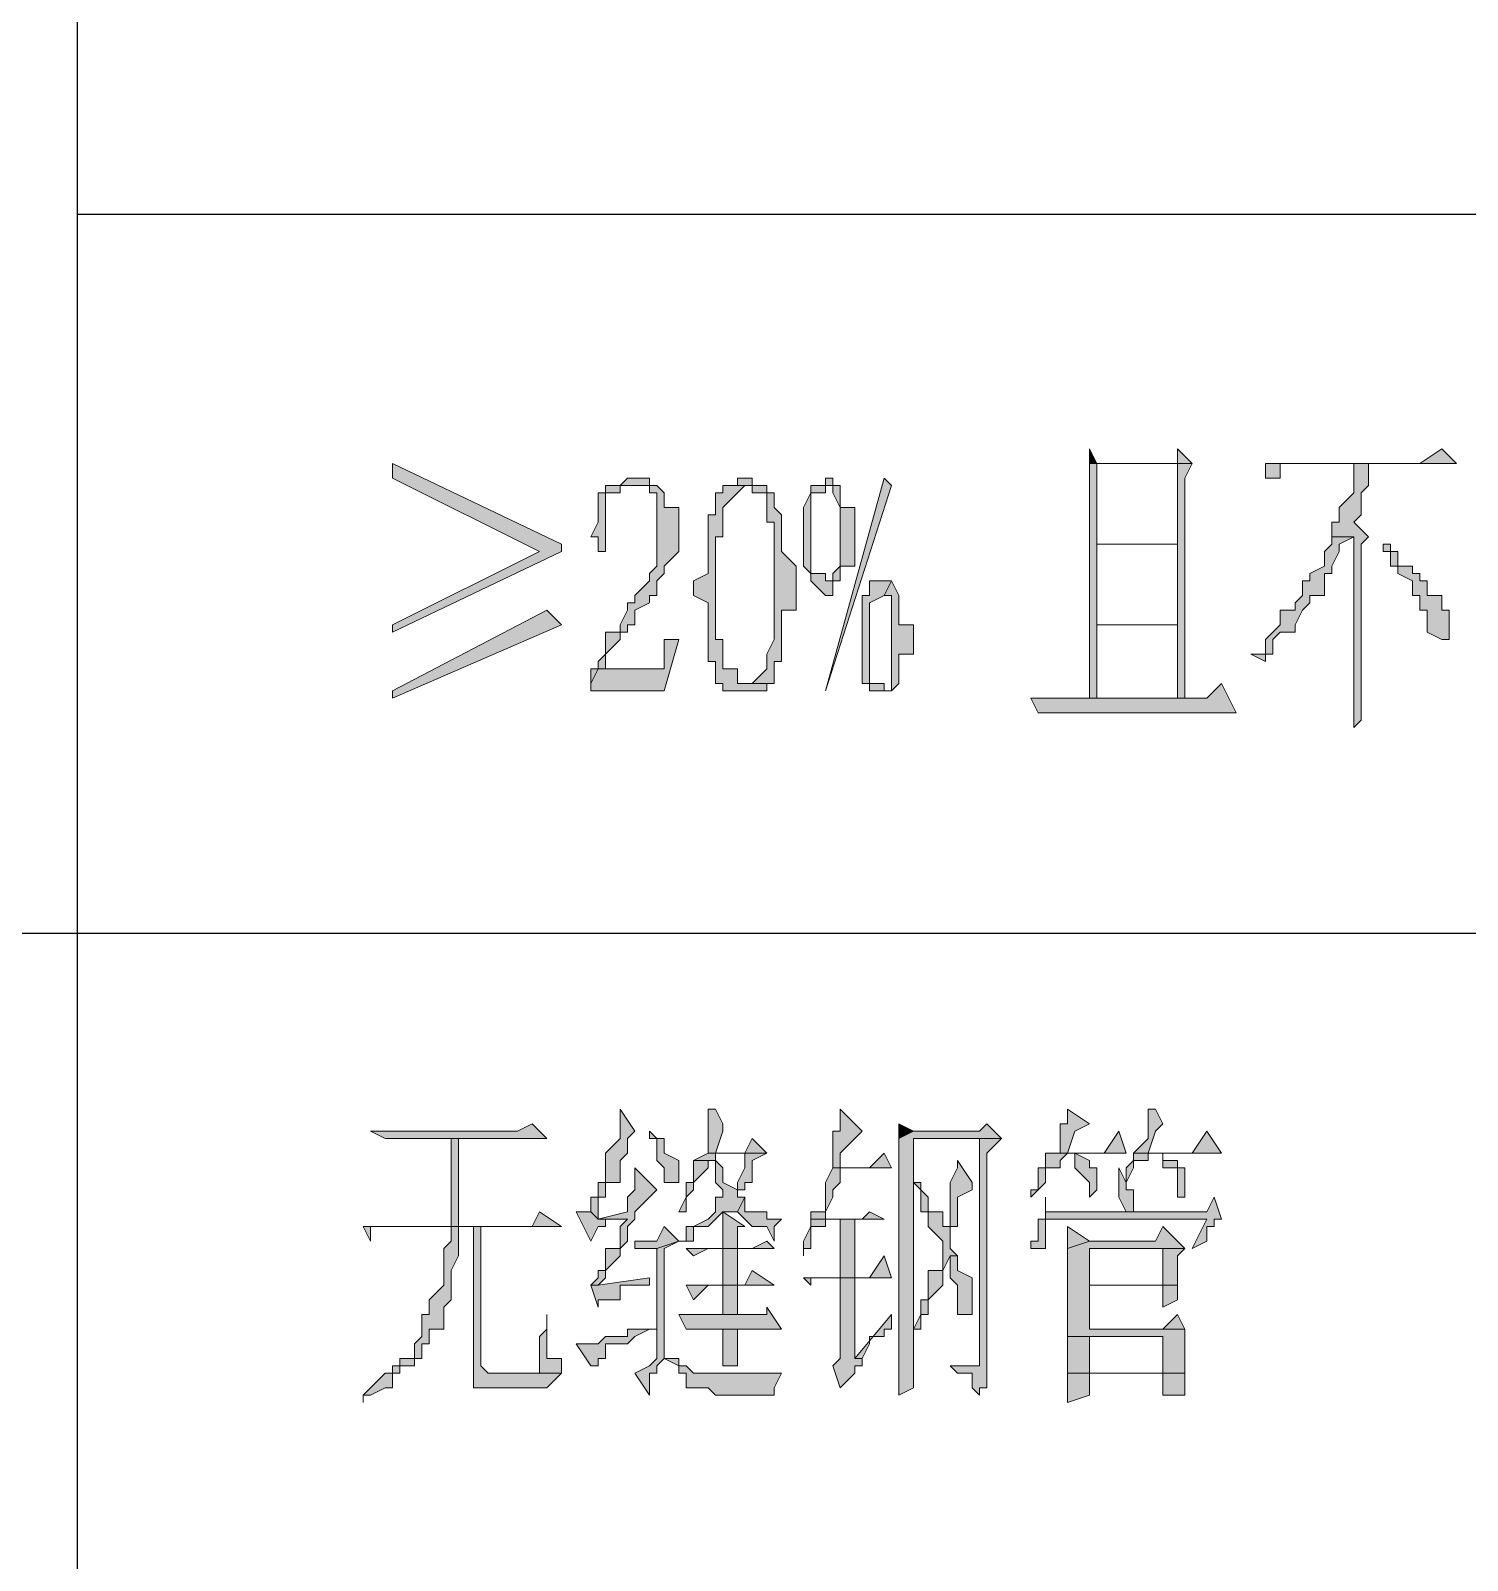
# Model space of a CAD drawing. Header units: millimetres. Extents: x 20 to 821, y 1 to 1134.
# Drawn here: x 606.18 to 641.43, y 867.65 to 905.18 of the extents above; entities that cross this region are included whole.
import ezdxf

# ---------------------------------------------------------------- set-up
doc = ezdxf.new("R2010")
doc.units = ezdxf.units.MM
doc.layers.add('1', color=7, linetype='Continuous')

msp = doc.modelspace()

# ---------------------------------------------------------------- hatches: boundary and pattern name
h = msp.add_hatch(color=0)
h.dxf.hatch_style = 2
h.paths.add_polyline_path([(632.16, 894.921732), (632.16, 894.561732), (632.34, 894.561732)])
h = msp.add_hatch(color=0)
h.dxf.hatch_style = 2
h.paths.add_polyline_path([(634.32, 894.921732), (634.32, 894.561732), (632.34, 894.561732), (632.16, 894.561732), (632.16, 894.201732), (632.16, 888.801732), (632.34, 888.801732), (632.34, 890.601732), (634.32, 890.601732), (632.34, 890.601732), (632.34, 892.581732), (634.32, 892.581732), (632.34, 892.581732), (632.34, 894.561732), (634.32, 894.561732), (634.68, 894.561732)])
h = msp.add_hatch(color=0)
h.dxf.hatch_style = 2
h.paths.add_polyline_path([(640.8, 894.921732), (640.26, 894.561732), (636.48, 894.561732), (636.48, 894.201732), (636.84, 894.201732), (636.84, 894.561732), (641.16, 894.561732)])
h = msp.add_hatch(color=0)
h.dxf.hatch_style = 2
h.paths.add_polyline_path([(615.06, 894.561732), (615.06, 894.201732), (618.66, 892.401732), (615.06, 890.601732), (615.06, 890.421732), (619.2, 892.401732), (619.2, 892.581732)])
h = msp.add_hatch(color=0)
h.dxf.hatch_style = 2
h.paths.add_polyline_path([(634.68, 894.561732), (634.32, 894.561732), (634.32, 892.581732), (632.34, 892.581732), (634.32, 892.581732), (634.32, 890.601732), (632.34, 890.601732), (634.32, 890.601732), (634.32, 888.801732), (634.5, 888.801732), (634.5, 894.201732)])
h = msp.add_hatch(color=0)
h.dxf.hatch_style = 2
h.paths.add_polyline_path([(639, 894.561732), (638.64, 894.561732), (638.64, 894.201732), (638.64, 893.841732), (638.28, 893.481732), (638.28, 893.121732), (638.1, 893.121732), (638.1, 892.761732), (638.64, 892.761732), (638.64, 888.081732), (638.82, 888.261732), (638.82, 892.581732), (639, 892.761732), (638.64, 893.121732), (638.82, 893.301732), (638.82, 893.841732), (639, 894.021732)])
h = msp.add_hatch(color=0)
h.dxf.hatch_style = 2
h.paths.add_polyline_path([(621, 894.201732), (620.82, 894.201732), (620.64, 894.021732), (621.36, 894.021732), (621.36, 893.841732), (621.54, 893.841732), (621.54, 893.481732), (621.54, 892.041732), (621.36, 891.861732), (621.36, 891.681732), (621, 891.321732), (621, 891.141732), (620.82, 891.141732), (620.82, 890.961732), (620.64, 890.601732), (620.64, 890.421732), (620.28, 890.421732), (620.28, 889.881732), (620.1, 889.701732), (620.1, 889.521732), (619.92, 889.521732), (619.92, 889.161732), (620.1, 889.521732), (620.28, 889.521732), (620.28, 889.701732), (620.28, 889.881732), (620.64, 890.241732), (620.64, 890.421732), (620.82, 890.421732), (620.82, 890.601732), (621, 890.601732), (621, 890.961732), (621.36, 891.141732), (621.36, 891.321732), (621.54, 891.321732), (621.54, 891.681732), (621.72, 891.861732), (621.72, 892.041732), (622.08, 892.401732), (622.08, 893.481732), (621.72, 893.481732), (621.72, 893.841732), (621.54, 894.021732), (621.36, 894.021732), (621.36, 894.201732)])
h = msp.add_hatch(color=0)
h.dxf.hatch_style = 2
h.paths.add_polyline_path([(620.64, 894.021732), (620.28, 894.021732), (620.28, 893.841732), (620.1, 893.841732), (620.1, 893.481732), (620.1, 893.121732), (619.92, 892.761732), (620.1, 892.761732), (620.1, 892.581732), (620.1, 892.401732), (620.28, 892.401732), (620.28, 893.481732), (620.28, 893.841732), (620.64, 893.841732), (620.64, 894.021732), (620.82, 894.021732)])
h = msp.add_hatch(color=0)
h.dxf.hatch_style = 2
h.paths.add_polyline_path([(623.16, 894.021732), (623.16, 893.841732), (622.98, 893.841732), (622.98, 893.301732), (622.8, 893.301732), (622.8, 891.861732), (622.44, 891.681732), (622.44, 891.321732), (622.8, 891.141732), (622.8, 889.881732), (622.8, 889.701732), (622.98, 889.701732), (622.98, 889.161732), (623.16, 889.161732), (623.16, 888.981732), (623.52, 888.981732), (624.24, 888.981732), (624.24, 889.161732), (623.52, 889.161732), (623.52, 889.521732), (623.16, 889.521732), (623.16, 889.701732), (623.16, 890.241732), (622.98, 890.241732), (622.98, 892.761732), (623.16, 892.761732), (623.16, 893.481732), (623.52, 893.841732), (623.7, 894.021732)])
h = msp.add_hatch(color=0)
h.dxf.hatch_style = 2
h.paths.add_polyline_path([(623.7, 894.201732), (623.52, 894.201732), (623.52, 894.021732), (623.16, 894.021732), (623.7, 894.021732), (623.88, 894.021732), (623.88, 893.841732), (624.24, 893.841732), (624.24, 893.481732), (624.24, 893.121732), (624.42, 893.121732), (624.42, 891.681732), (624.42, 891.321732), (624.42, 890.241732), (624.24, 889.881732), (624.24, 889.521732), (623.88, 889.161732), (623.7, 889.161732), (624.24, 889.161732), (624.42, 889.161732), (624.42, 889.521732), (624.42, 889.701732), (624.6, 889.701732), (624.6, 890.961732), (624.96, 890.961732), (624.96, 892.041732), (624.6, 892.401732), (624.6, 893.301732), (624.42, 893.481732), (624.42, 893.841732), (624.24, 893.841732), (624.24, 894.021732), (623.88, 894.021732), (623.88, 894.201732)])
h = msp.add_hatch(color=0)
h.dxf.hatch_style = 2
h.paths.add_polyline_path([(625.68, 894.201732), (625.68, 894.021732), (625.32, 894.021732), (625.32, 893.841732), (625.14, 893.481732), (625.14, 892.041732), (625.32, 891.861732), (625.32, 891.681732), (625.68, 891.321732), (625.86, 891.321732), (625.86, 891.681732), (626.04, 891.681732), (625.68, 891.681732), (625.68, 891.861732), (625.32, 891.861732), (625.32, 892.041732), (625.32, 893.841732), (625.68, 893.841732), (625.68, 894.021732), (626.04, 894.021732), (625.86, 894.021732), (625.86, 894.201732)])
h = msp.add_hatch(color=0)
h.dxf.hatch_style = 2
h.paths.add_polyline_path([(627.12, 894.201732), (625.68, 888.981732), (627.3, 894.021732)])
h = msp.add_hatch(color=0)
h.dxf.hatch_style = 2
h.paths.add_polyline_path([(626.04, 894.021732), (625.68, 894.021732), (625.86, 894.021732), (625.86, 893.841732), (626.04, 893.481732), (626.04, 892.041732), (625.86, 891.861732), (625.86, 891.681732), (625.68, 891.681732), (626.04, 891.681732), (626.04, 891.861732), (626.04, 892.041732), (626.4, 892.041732), (626.4, 893.481732), (626.04, 893.481732)])
h = msp.add_hatch(color=0)
h.dxf.hatch_style = 2
h.paths.add_polyline_path([(638.1, 892.761732), (638.1, 892.581732), (637.92, 892.401732), (637.92, 892.041732), (637.56, 891.861732), (637.56, 891.681732), (637.38, 891.681732), (637.38, 891.321732), (637.2, 891.141732), (637.2, 890.961732), (636.84, 890.961732), (636.84, 890.601732), (636.66, 890.421732), (636.48, 890.241732), (636.48, 889.881732), (636.12, 889.881732), (636.48, 889.701732), (636.48, 889.881732), (636.66, 889.881732), (636.66, 890.241732), (636.84, 890.421732), (637.2, 890.421732), (637.2, 890.601732), (637.38, 890.961732), (637.56, 891.141732), (637.56, 891.321732), (637.92, 891.321732), (637.92, 891.861732), (638.1, 891.861732), (638.1, 892.041732), (638.28, 892.401732), (638.28, 892.581732), (638.64, 892.761732)])
h = msp.add_hatch(color=0)
h.dxf.hatch_style = 2
h.paths.add_polyline_path([(639.36, 892.581732), (639.36, 892.401732), (639.54, 892.401732), (639.54, 892.041732), (639.72, 892.041732), (639.72, 891.861732), (640.08, 891.681732), (640.08, 891.321732), (640.26, 891.321732), (640.26, 890.961732), (640.44, 890.961732), (640.44, 890.421732), (640.8, 890.241732), (640.98, 890.241732), (640.98, 890.421732), (640.98, 890.961732), (640.8, 890.961732), (640.8, 891.321732), (640.44, 891.321732), (640.44, 891.681732), (640.26, 891.681732), (640.26, 891.861732), (640.08, 891.861732), (640.08, 892.041732), (639.72, 892.041732), (639.72, 892.401732), (639.54, 892.401732), (639.54, 892.581732)])
h = msp.add_hatch(color=0)
h.dxf.hatch_style = 2
h.paths.add_polyline_path([(627.12, 891.681732), (626.76, 891.681732), (626.76, 891.321732), (626.58, 891.321732), (626.58, 891.141732), (626.58, 889.161732), (626.76, 889.161732), (626.76, 888.981732), (627.12, 888.981732), (627.3, 888.981732), (627.12, 888.981732), (627.12, 889.161732), (626.76, 889.161732), (626.76, 889.521732), (626.76, 891.141732), (627.12, 891.321732), (627.3, 891.681732)])
h = msp.add_hatch(color=0)
h.dxf.hatch_style = 2
h.paths.add_polyline_path([(627.3, 891.681732), (627.12, 891.321732), (627.3, 891.321732), (627.3, 891.141732), (627.3, 888.981732), (627.12, 888.981732), (627.3, 888.981732), (627.48, 889.161732), (627.48, 889.521732), (627.48, 889.881732), (627.84, 889.881732), (627.84, 890.601732), (627.48, 890.601732), (627.48, 891.321732)])
h = msp.add_hatch(color=0)
h.dxf.hatch_style = 2
h.paths.add_polyline_path([(618.84, 890.961732), (615.06, 888.981732), (615.06, 888.801732), (619.2, 890.601732)])
h = msp.add_hatch(color=0)
h.dxf.hatch_style = 2
h.paths.add_polyline_path([(622.08, 890.241732), (621.72, 890.241732), (621.72, 889.881732), (621.72, 889.521732), (621.54, 889.521732), (620.1, 889.521732), (619.92, 889.161732), (619.92, 888.981732), (621.72, 888.981732)])
h = msp.add_hatch(color=0)
h.dxf.hatch_style = 2
h.paths.add_polyline_path([(635.4, 889.161732), (635.04, 888.801732), (630.72, 888.801732), (630.9, 888.441732), (635.76, 888.441732)])
h = msp.add_hatch(color=0)
h.dxf.hatch_style = 2
h.paths.add_polyline_path([(620.64, 878.721732), (620.64, 878.001732), (620.28, 877.641732), (620.28, 876.921732), (620.1, 876.921732), (620.1, 876.561732), (619.92, 876.561732), (619.92, 876.201732), (620.1, 876.021732), (620.1, 876.561732), (620.28, 876.561732), (620.28, 876.921732), (620.64, 876.921732), (620.64, 877.461732), (620.82, 877.641732), (620.82, 878.001732), (621, 878.181732)])
h = msp.add_hatch(color=0)
h.dxf.hatch_style = 2
h.paths.add_polyline_path([(622.98, 878.721732), (622.8, 878.721732), (622.8, 878.361732), (622.8, 877.641732), (622.98, 877.641732), (623.16, 878.181732), (623.16, 878.361732)])
h = msp.add_hatch(color=0)
h.dxf.hatch_style = 2
h.paths.add_polyline_path([(626.04, 878.721732), (626.04, 878.181732), (625.86, 878.181732), (625.86, 877.281732), (626.04, 877.281732), (626.04, 877.641732), (626.4, 878.001732), (626.58, 878.181732)])
h = msp.add_hatch(color=0)
h.dxf.hatch_style = 2
h.paths.add_polyline_path([(631.62, 878.721732), (631.62, 878.361732), (631.44, 878.361732), (631.44, 877.641732), (631.62, 877.641732), (631.8, 878.181732), (632.16, 878.361732)])
h = msp.add_hatch(color=0)
h.dxf.hatch_style = 2
h.paths.add_polyline_path([(633.78, 878.721732), (633.6, 878.721732), (633.6, 878.361732), (633.6, 878.001732), (633.24, 877.641732), (633.6, 877.641732), (633.78, 878.181732), (633.96, 878.361732)])
h = msp.add_hatch(color=0)
h.dxf.hatch_style = 2
h.paths.add_polyline_path([(618.48, 878.361732), (618.12, 878.181732), (614.52, 878.181732), (614.88, 878.001732), (618.84, 878.001732)])
h = msp.add_hatch(color=0)
h.dxf.hatch_style = 2
h.paths.add_polyline_path([(627.48, 878.361732), (627.48, 878.001732), (627.84, 878.181732)])
h = msp.add_hatch(color=0)
h.dxf.hatch_style = 2
h.paths.add_polyline_path([(629.64, 878.361732), (629.46, 878.181732), (627.84, 878.181732), (627.48, 878.001732), (627.48, 874.041732), (627.48, 873.861732), (627.48, 871.701732), (627.84, 871.881732), (627.84, 878.001732), (629.46, 878.001732), (630, 878.001732)])
h = msp.add_hatch(color=0)
h.dxf.hatch_style = 2
h.paths.add_polyline_path([(616.68, 878.001732), (616.5, 878.001732), (616.5, 877.641732), (616.5, 875.841732), (616.68, 875.841732), (616.68, 877.641732)])
h = msp.add_hatch(color=0)
h.dxf.hatch_style = 2
h.paths.add_polyline_path([(621.36, 878.181732), (621.36, 878.001732), (621.54, 878.001732), (621.54, 877.461732), (621.72, 877.281732), (621.72, 876.921732), (622.08, 876.921732), (622.08, 877.461732), (621.72, 877.641732), (621.72, 878.001732), (621.54, 878.001732)])
h = msp.add_hatch(color=0)
h.dxf.hatch_style = 2
h.paths.add_polyline_path([(623.88, 878.001732), (623.7, 877.641732), (622.8, 877.641732), (622.44, 877.461732), (622.98, 877.461732), (622.98, 877.281732), (622.98, 876.921732), (623.16, 876.741732), (623.16, 876.561732), (622.98, 876.561732), (622.98, 876.201732), (622.8, 876.021732), (622.44, 875.841732), (622.26, 875.841732), (622.26, 875.481732), (622.08, 875.481732), (622.26, 875.481732), (622.44, 875.481732), (622.44, 875.841732), (622.8, 875.841732), (622.98, 876.021732), (623.16, 876.201732), (623.52, 876.201732), (623.7, 876.561732), (623.52, 876.561732), (623.52, 876.741732), (623.7, 876.741732), (623.52, 876.741732), (623.16, 876.921732), (623.16, 877.281732), (622.98, 877.461732), (622.98, 877.641732), (623.7, 877.641732), (624.24, 877.641732)])
h = msp.add_hatch(color=0)
h.dxf.hatch_style = 2
h.paths.add_polyline_path([(630, 878.001732), (629.46, 878.001732), (629.46, 872.421732), (628.74, 872.421732), (628.92, 872.241732), (629.28, 872.241732), (629.28, 871.881732), (629.46, 871.701732), (629.46, 871.881732), (629.64, 871.881732), (629.64, 877.641732)])
h = msp.add_hatch(color=0)
h.dxf.hatch_style = 2
h.paths.add_polyline_path([(632.88, 878.181732), (632.52, 877.641732), (631.08, 877.641732), (631.08, 877.461732), (631.08, 877.281732), (630.9, 877.281732), (630.9, 876.741732), (630.72, 876.741732), (630.72, 876.561732), (630.9, 876.741732), (631.08, 876.921732), (631.08, 877.281732), (631.44, 877.281732), (631.44, 877.461732), (631.62, 877.641732), (633.06, 877.641732)])
h = msp.add_hatch(color=0)
h.dxf.hatch_style = 2
h.paths.add_polyline_path([(635.04, 878.181732), (634.68, 877.641732), (633.24, 877.641732), (633.24, 877.461732), (633.06, 877.281732), (633.06, 876.921732), (633.24, 877.281732), (633.24, 877.461732), (633.6, 877.461732), (633.6, 877.641732), (633.96, 877.641732), (635.4, 877.641732)])
h = msp.add_hatch(color=0)
h.dxf.hatch_style = 2
h.paths.add_polyline_path([(622.44, 877.461732), (622.44, 876.921732), (622.26, 876.921732), (622.26, 876.561732), (622.08, 876.201732), (622.26, 876.201732), (622.26, 876.561732), (622.44, 876.741732), (622.44, 876.921732), (622.8, 877.281732), (622.8, 877.461732), (622.98, 877.461732)])
h = msp.add_hatch(color=0)
h.dxf.hatch_style = 2
h.paths.add_polyline_path([(624.24, 877.641732), (623.7, 877.641732), (623.7, 877.461732), (623.7, 877.281732), (623.52, 876.921732), (623.52, 876.741732), (623.7, 876.741732), (623.7, 876.921732), (623.88, 876.921732), (623.88, 877.461732)])
h = msp.add_hatch(color=0)
h.dxf.hatch_style = 2
h.paths.add_polyline_path([(627.12, 877.641732), (626.76, 877.281732), (625.86, 877.281732), (625.68, 876.921732), (625.68, 876.201732), (625.32, 876.201732), (625.32, 876.021732), (625.68, 876.021732), (625.68, 876.201732), (625.86, 876.561732), (625.86, 876.741732), (626.04, 876.921732), (626.04, 877.281732), (627.3, 877.281732)])
h = msp.add_hatch(color=0)
h.dxf.hatch_style = 2
h.paths.add_polyline_path([(628.92, 877.461732), (628.92, 877.281732), (628.74, 876.921732), (628.74, 875.841732), (628.92, 875.841732), (628.92, 876.561732), (629.28, 876.741732), (629.28, 876.921732)])
h = msp.add_hatch(color=0)
h.dxf.hatch_style = 2
h.paths.add_polyline_path([(631.8, 877.641732), (631.8, 877.281732), (632.16, 876.921732), (632.16, 876.561732), (632.34, 876.741732), (632.34, 877.281732), (632.16, 877.281732), (632.16, 877.461732)])
h = msp.add_hatch(color=0)
h.dxf.hatch_style = 2
h.paths.add_polyline_path([(633.96, 877.641732), (633.96, 877.281732), (634.32, 877.281732), (634.32, 876.561732), (634.5, 876.561732), (634.5, 877.281732), (634.32, 877.281732), (634.32, 877.461732), (633.96, 877.461732)])
h = msp.add_hatch(color=0)
h.dxf.hatch_style = 2
h.paths.add_polyline_path([(621, 877.281732), (621, 876.741732), (620.82, 876.561732), (620.82, 876.201732), (620.1, 876.021732), (620.82, 876.021732), (620.64, 875.841732), (620.64, 875.301732), (620.28, 875.301732), (620.28, 874.761732), (620.1, 874.761732), (620.1, 874.581732), (619.92, 874.401732), (620.1, 874.401732), (620.28, 874.581732), (620.28, 874.761732), (620.64, 875.121732), (620.64, 875.301732), (620.82, 875.481732), (620.82, 875.841732), (621, 876.021732), (621, 876.201732), (621.36, 876.561732), (621.54, 876.741732)])
h = msp.add_hatch(color=0)
h.dxf.hatch_style = 2
h.paths.add_polyline_path([(632.88, 877.281732), (632.88, 876.561732), (633.06, 876.201732), (633.24, 876.201732), (633.24, 876.561732), (633.24, 876.741732), (633.06, 876.741732), (633.06, 876.921732)])
h = msp.add_hatch(color=0)
h.dxf.hatch_style = 2
h.paths.add_polyline_path([(627.84, 876.921732), (628.02, 876.741732), (628.02, 876.201732), (628.2, 876.201732), (628.2, 875.841732), (628.56, 875.481732), (628.56, 874.761732), (628.2, 874.761732), (628.2, 874.041732), (628.02, 874.041732), (628.02, 873.681732), (627.84, 873.321732), (628.02, 873.321732), (628.02, 873.681732), (628.2, 873.681732), (628.2, 873.861732), (628.2, 874.041732), (628.56, 874.401732), (628.56, 874.761732), (628.74, 875.121732), (628.92, 875.121732), (628.74, 875.301732), (628.74, 875.841732), (628.56, 875.841732), (628.56, 876.201732), (628.2, 876.201732), (628.2, 876.561732), (628.02, 876.741732), (628.02, 876.921732)])
h = msp.add_hatch(color=0)
h.dxf.hatch_style = 2
h.paths.add_polyline_path([(623.7, 876.561732), (623.52, 876.201732), (623.7, 876.021732), (623.88, 875.841732), (624.24, 875.841732), (624.42, 875.481732), (624.42, 875.841732), (624.6, 876.021732), (624.24, 876.021732), (624.24, 876.201732), (623.7, 876.201732)])
h = msp.add_hatch(color=0)
h.dxf.hatch_style = 2
h.paths.add_polyline_path([(631.08, 876.561732), (631.08, 876.021732), (631.08, 876.201732)])
h = msp.add_hatch(color=0)
h.dxf.hatch_style = 2
h.paths.add_polyline_path([(635.22, 876.561732), (635.04, 876.201732), (631.08, 876.201732), (631.08, 876.021732), (635.04, 876.021732), (634.68, 875.301732), (635.04, 875.481732), (635.04, 875.841732), (635.22, 875.841732), (635.22, 876.021732), (635.4, 876.021732)])
h = msp.add_hatch(color=0)
h.dxf.hatch_style = 2
h.paths.add_polyline_path([(618.66, 876.201732), (618.48, 875.841732), (614.34, 875.841732), (614.52, 875.481732), (614.52, 875.841732), (614.88, 875.841732), (619.2, 875.841732)])
h = msp.add_hatch(color=0)
h.dxf.hatch_style = 2
h.paths.add_polyline_path([(619.56, 876.201732), (619.92, 875.481732), (620.1, 875.841732), (620.28, 875.841732), (620.28, 876.021732), (620.82, 876.021732), (620.1, 876.021732), (619.92, 876.201732)])
h = msp.add_hatch(color=0)
h.dxf.hatch_style = 2
h.paths.add_polyline_path([(623.16, 876.201732), (623.16, 875.301732), (623.52, 875.301732), (623.52, 875.841732), (623.7, 875.841732)])
h = msp.add_hatch(color=0)
h.dxf.hatch_style = 2
h.paths.add_polyline_path([(626.76, 876.201732), (626.58, 876.021732), (625.32, 876.021732), (625.32, 875.841732), (625.14, 875.481732), (625.14, 875.121732), (625.14, 875.301732), (625.32, 875.301732), (625.32, 875.481732), (625.32, 875.841732), (625.68, 875.841732), (625.68, 876.021732), (626.04, 876.021732), (627.12, 876.021732)])
h = msp.add_hatch(color=0)
h.dxf.hatch_style = 2
h.paths.add_polyline_path([(626.04, 874.581732), (626.4, 874.581732), (626.4, 876.021732), (626.04, 876.021732)])
h = msp.add_hatch(color=0)
h.dxf.hatch_style = 2
h.paths.add_polyline_path([(631.08, 876.021732), (630.9, 876.021732), (630.9, 875.841732), (630.9, 875.481732), (630.72, 875.481732), (630.72, 875.301732), (630.9, 875.301732), (631.08, 875.301732), (631.08, 875.481732), (631.08, 876.021732), (635.04, 876.021732)])
h = msp.add_hatch(color=0)
h.dxf.hatch_style = 2
h.paths.add_polyline_path([(616.5, 875.841732), (616.5, 875.481732), (616.32, 875.301732), (616.32, 874.401732), (615.96, 874.041732), (615.96, 873.681732), (615.78, 873.681732), (615.78, 873.141732), (615.6, 872.961732), (615.6, 872.601732), (615.24, 872.601732), (615.24, 872.421732), (615.06, 872.421732), (615.06, 872.241732), (614.88, 872.241732), (614.52, 871.881732), (614.34, 871.701732), (614.34, 871.521732), (614.34, 871.701732), (614.52, 871.701732), (614.88, 871.881732), (615.06, 871.881732), (615.06, 872.241732), (615.24, 872.241732), (615.24, 872.421732), (615.6, 872.421732), (615.6, 872.601732), (615.78, 872.601732), (615.78, 872.961732), (615.96, 872.961732), (615.96, 873.141732), (615.96, 873.321732), (616.32, 873.321732), (616.32, 873.861732), (616.5, 874.041732), (616.5, 874.761732), (616.68, 875.121732), (616.68, 875.841732), (617.04, 875.841732)])
h = msp.add_hatch(color=0)
h.dxf.hatch_style = 2
h.paths.add_polyline_path([(617.22, 875.841732), (616.5, 875.841732), (617.04, 875.841732), (617.04, 871.881732), (617.22, 871.881732), (618.84, 871.881732), (619.2, 872.241732), (617.4, 872.241732), (617.22, 872.421732)])
h = msp.add_hatch(color=0)
h.dxf.hatch_style = 2
h.paths.add_polyline_path([(621.72, 875.841732), (621.54, 875.481732), (621, 875.481732), (621, 875.301732), (621.54, 875.301732), (622.08, 875.481732)])
h = msp.add_hatch(color=0)
h.dxf.hatch_style = 2
h.paths.add_polyline_path([(631.62, 875.841732), (631.62, 875.301732), (632.16, 875.481732)])
h = msp.add_hatch(color=0)
h.dxf.hatch_style = 2
h.paths.add_polyline_path([(633.96, 875.841732), (633.78, 875.481732), (632.16, 875.481732), (631.62, 875.301732), (631.62, 873.141732), (633.96, 873.141732), (633.96, 872.241732), (632.16, 872.241732), (631.62, 872.241732), (631.62, 871.881732), (631.62, 871.521732), (632.16, 871.701732), (632.16, 872.241732), (633.96, 872.241732), (634.5, 872.241732), (634.5, 872.421732), (634.5, 873.321732), (632.16, 873.321732), (632.16, 874.401732), (633.96, 874.401732), (634.32, 874.401732), (632.16, 874.401732), (632.16, 875.301732), (633.96, 875.301732), (634.5, 875.301732)])
h = msp.add_hatch(color=0)
h.dxf.hatch_style = 2
h.paths.add_polyline_path([(622.08, 875.481732), (621.54, 875.301732), (621.54, 872.601732), (621.36, 872.421732), (621, 872.241732), (621.36, 871.701732), (621.36, 872.241732), (621.54, 872.241732), (621.54, 872.421732), (621.72, 872.601732), (622.08, 872.601732), (621.72, 872.601732), (621.72, 875.301732)])
h = msp.add_hatch(color=0)
h.dxf.hatch_style = 2
h.paths.add_polyline_path([(624.24, 875.481732), (623.88, 875.301732), (622.26, 875.301732), (622.44, 875.121732), (622.8, 875.301732), (624.42, 875.301732)])
h = msp.add_hatch(color=0)
h.dxf.hatch_style = 2
h.paths.add_polyline_path([(623.16, 874.401732), (623.52, 874.401732), (623.52, 875.301732), (623.16, 875.301732)])
h = msp.add_hatch(color=0)
h.dxf.hatch_style = 2
h.paths.add_polyline_path([(634.5, 875.301732), (633.96, 875.301732), (633.96, 874.401732), (632.16, 874.401732), (634.32, 874.401732), (634.32, 875.121732)])
h = msp.add_hatch(color=0)
h.dxf.hatch_style = 2
h.paths.add_polyline_path([(627.12, 875.121732), (626.76, 874.581732), (625.14, 874.581732), (625.32, 874.401732), (625.32, 874.581732), (625.68, 874.581732), (627.3, 874.581732)])
h = msp.add_hatch(color=0)
h.dxf.hatch_style = 2
h.paths.add_polyline_path([(628.92, 875.121732), (628.74, 875.121732), (628.74, 874.761732), (628.74, 874.581732), (628.92, 874.401732), (628.92, 873.681732), (629.28, 873.681732), (629.28, 874.581732), (628.92, 874.761732)])
h = msp.add_hatch(color=0)
h.dxf.hatch_style = 2
h.paths.add_polyline_path([(621.36, 874.581732), (620.1, 874.401732), (619.92, 874.401732), (620.1, 873.861732), (620.1, 874.041732), (620.28, 874.041732), (620.64, 874.041732), (620.64, 874.401732), (621.36, 874.401732)])
h = msp.add_hatch(color=0)
h.dxf.hatch_style = 2
h.paths.add_polyline_path([(623.88, 874.761732), (623.7, 874.401732), (622.26, 874.401732), (622.44, 874.041732), (622.8, 874.401732), (624.42, 874.401732)])
h = msp.add_hatch(color=0)
h.dxf.hatch_style = 2
h.paths.add_polyline_path([(626.4, 874.581732), (626.04, 874.581732), (626.04, 872.961732), (626.04, 872.601732), (625.86, 872.421732), (626.04, 871.881732), (626.4, 872.241732), (626.4, 872.421732), (626.58, 872.421732), (626.58, 872.601732), (626.4, 872.601732)])
h = msp.add_hatch(color=0)
h.dxf.hatch_style = 2
h.paths.add_polyline_path([(623.16, 873.681732), (623.52, 873.681732), (623.52, 874.401732), (623.16, 874.401732)])
h = msp.add_hatch(color=0)
h.dxf.hatch_style = 2
h.paths.add_polyline_path([(634.32, 874.401732), (633.96, 874.401732), (633.96, 873.861732), (634.32, 874.041732)])
h = msp.add_hatch(color=0)
h.dxf.hatch_style = 2
h.paths.add_polyline_path([(624.24, 873.861732), (624.24, 873.681732), (623.52, 873.681732), (622.08, 873.681732), (622.26, 873.321732), (624.6, 873.321732)])
h = msp.add_hatch(color=0)
h.dxf.hatch_style = 2
h.paths.add_polyline_path([(618.84, 873.681732), (618.84, 873.321732), (618.66, 873.141732), (618.66, 872.241732), (618.48, 872.241732), (617.4, 872.241732), (619.2, 872.241732), (619.2, 872.601732), (618.84, 872.601732), (618.84, 873.321732)])
h = msp.add_hatch(color=0)
h.dxf.hatch_style = 2
h.paths.add_polyline_path([(627.3, 873.681732), (626.4, 872.601732), (626.58, 872.601732), (626.76, 872.961732), (626.76, 873.141732), (627.12, 873.141732), (627.12, 873.321732), (627.3, 873.321732)])
h = msp.add_hatch(color=0)
h.dxf.hatch_style = 2
h.paths.add_polyline_path([(634.32, 873.681732), (633.96, 873.321732), (632.16, 873.321732), (634.5, 873.321732)])
h = msp.add_hatch(color=0)
h.dxf.hatch_style = 2
h.paths.add_polyline_path([(621.36, 873.321732), (620.82, 873.321732), (620.82, 873.141732), (620.28, 873.141732), (620.1, 872.961732), (619.56, 872.961732), (619.92, 872.421732), (620.1, 872.421732), (620.1, 872.601732), (620.28, 872.601732), (620.28, 872.961732), (620.64, 872.961732), (620.82, 872.961732), (621, 873.141732), (621.36, 873.321732), (621.54, 873.321732)])
h = msp.add_hatch(color=0)
h.dxf.hatch_style = 2
h.paths.add_polyline_path([(623.52, 873.321732), (623.16, 873.321732), (623.16, 873.141732), (623.16, 872.421732), (623.52, 872.421732)])
h = msp.add_hatch(color=0)
h.dxf.hatch_style = 2
h.paths.add_polyline_path([(631.62, 873.141732), (631.62, 872.241732), (632.16, 872.241732), (632.16, 873.141732), (633.96, 873.141732)])
h = msp.add_hatch(color=0)
h.dxf.hatch_style = 2
h.paths.add_polyline_path([(622.08, 872.601732), (621.72, 872.601732), (622.08, 872.421732), (622.08, 872.241732), (622.26, 872.241732), (622.26, 871.881732), (622.44, 871.881732), (622.8, 871.881732), (622.98, 871.701732), (624.42, 871.701732), (624.42, 871.881732), (624.6, 872.241732), (622.44, 872.241732), (622.26, 872.421732), (622.08, 872.421732)])
h = msp.add_hatch(color=0)
h.dxf.hatch_style = 2
h.paths.add_polyline_path([(624.6, 872.241732), (623.16, 872.241732)])
h = msp.add_hatch(color=0)
h.dxf.hatch_style = 2
h.paths.add_polyline_path([(628.74, 872.421732), (629.28, 872.421732), (628.92, 872.421732)])
h = msp.add_hatch(color=0)
h.dxf.hatch_style = 2
h.paths.add_polyline_path([(634.5, 872.241732), (633.96, 872.241732), (633.96, 871.701732), (634.5, 871.701732), (634.5, 871.881732)])

# ---------------------------------------------------------------- linework, layer by layer
at = {"layer": '1', "color": 0, "lineweight": 25}
for points in [[(607.32, 971.601732), (607.32, 830.121732)], [(607.32, 900.681732), (821.16, 900.681732)], [(557.64, 883.041732), (821.16, 883.041732)]]:
    msp.add_lwpolyline(points, dxfattribs=at)
at = {"layer": '1', "color": 0, "lineweight": 5}
for points in [[(632.16, 894.921732), (632.16, 894.561732), (632.34, 894.561732), (632.16, 894.921732)], [(634.32, 894.921732), (634.32, 894.561732), (632.34, 894.561732), (632.16, 894.561732), (632.16, 894.201732), (632.16, 888.801732), (632.34, 888.801732), (632.34, 890.601732), (634.32, 890.601732), (632.34, 890.601732), (632.34, 892.581732), (634.32, 892.581732), (632.34, 892.581732), (632.34, 894.561732), (634.32, 894.561732), (634.68, 894.561732), (634.32, 894.921732)], [(640.8, 894.921732), (640.26, 894.561732), (636.48, 894.561732), (636.48, 894.201732), (636.84, 894.201732), (636.84, 894.561732), (641.16, 894.561732), (640.8, 894.921732)], [(615.06, 894.561732), (615.06, 894.201732), (618.66, 892.401732), (615.06, 890.601732), (615.06, 890.421732), (619.2, 892.401732), (619.2, 892.581732), (615.06, 894.561732)], [(634.68, 894.561732), (634.32, 894.561732), (634.32, 892.581732), (632.34, 892.581732), (634.32, 892.581732), (634.32, 890.601732), (632.34, 890.601732), (634.32, 890.601732), (634.32, 888.801732), (634.5, 888.801732), (634.5, 894.201732), (634.68, 894.561732)], [(639, 894.561732), (638.64, 894.561732), (638.64, 894.201732), (638.64, 893.841732), (638.28, 893.481732), (638.28, 893.121732), (638.1, 893.121732), (638.1, 892.761732), (638.64, 892.761732), (638.64, 888.081732), (638.82, 888.261732), (638.82, 892.581732), (639, 892.761732), (638.64, 893.121732), (638.82, 893.301732), (638.82, 893.841732), (639, 894.021732), (639, 894.561732)], [(621, 894.201732), (620.82, 894.201732), (620.64, 894.021732), (621.36, 894.021732), (621.36, 893.841732), (621.54, 893.841732), (621.54, 893.481732), (621.54, 892.041732), (621.36, 891.861732), (621.36, 891.681732), (621.36, 891.681732), (621, 891.321732), (621, 891.141732), (620.82, 891.141732), (620.82, 890.961732), (620.64, 890.601732), (620.64, 890.421732), (620.28, 890.421732), (620.28, 889.881732), (620.1, 889.701732), (620.1, 889.521732), (619.92, 889.521732), (619.92, 889.161732), (620.1, 889.521732), (620.28, 889.521732), (620.28, 889.701732), (620.28, 889.881732), (620.64, 890.241732), (620.64, 890.421732), (620.82, 890.421732), (620.82, 890.601732), (621, 890.601732), (621, 890.961732), (621.36, 891.141732), (621.36, 891.321732), (621.54, 891.321732), (621.54, 891.681732), (621.72, 891.861732), (621.72, 892.041732), (622.08, 892.401732), (622.08, 893.481732), (621.72, 893.481732), (621.72, 893.841732), (621.54, 894.021732), (621.36, 894.021732), (621.36, 894.201732), (621, 894.201732)], [(620.64, 894.021732), (620.28, 894.021732), (620.28, 893.841732), (620.1, 893.841732), (620.1, 893.481732), (620.1, 893.121732), (619.92, 892.761732), (620.1, 892.761732), (620.1, 892.581732), (620.1, 892.401732), (620.28, 892.401732), (620.28, 893.481732), (620.28, 893.841732), (620.64, 893.841732), (620.64, 894.021732), (620.82, 894.021732), (620.64, 894.021732)], [(623.16, 894.021732), (623.16, 893.841732), (622.98, 893.841732), (622.98, 893.301732), (622.8, 893.301732), (622.8, 891.861732), (622.44, 891.681732), (622.44, 891.321732), (622.8, 891.141732), (622.8, 889.881732), (622.8, 889.881732), (622.8, 889.701732), (622.98, 889.701732), (622.98, 889.161732), (623.16, 889.161732), (623.16, 888.981732), (623.52, 888.981732), (624.24, 888.981732), (624.24, 889.161732), (623.52, 889.161732), (623.52, 889.521732), (623.16, 889.521732), (623.16, 889.701732), (623.16, 890.241732), (622.98, 890.241732), (622.98, 892.761732), (623.16, 892.761732), (623.16, 893.481732), (623.52, 893.841732), (623.7, 894.021732), (623.16, 894.021732)], [(623.7, 894.201732), (623.52, 894.201732), (623.52, 894.021732), (623.16, 894.021732), (623.7, 894.021732), (623.88, 894.021732), (623.88, 893.841732), (624.24, 893.841732), (624.24, 893.481732), (624.24, 893.121732), (624.42, 893.121732), (624.42, 891.681732), (624.42, 891.321732), (624.42, 890.241732), (624.24, 889.881732), (624.24, 889.521732), (623.88, 889.161732), (623.7, 889.161732), (624.24, 889.161732), (624.42, 889.161732), (624.42, 889.521732), (624.42, 889.701732), (624.6, 889.701732), (624.6, 890.961732), (624.96, 890.961732), (624.96, 892.041732), (624.6, 892.401732), (624.6, 893.301732), (624.42, 893.481732), (624.42, 893.841732), (624.24, 893.841732), (624.24, 894.021732), (623.88, 894.021732), (623.88, 894.201732), (623.7, 894.201732)], [(625.68, 894.201732), (625.68, 894.021732), (625.32, 894.021732), (625.32, 893.841732), (625.14, 893.481732), (625.14, 892.041732), (625.32, 891.861732), (625.32, 891.681732), (625.68, 891.321732), (625.86, 891.321732), (625.86, 891.681732), (626.04, 891.681732), (625.68, 891.681732), (625.68, 891.861732), (625.32, 891.861732), (625.32, 892.041732), (625.32, 893.841732), (625.68, 893.841732), (625.68, 894.021732), (626.04, 894.021732), (625.86, 894.021732), (625.86, 894.201732), (625.68, 894.201732)], [(627.12, 894.201732), (625.68, 888.981732), (627.3, 894.021732), (627.12, 894.201732)], [(626.04, 894.021732), (625.68, 894.021732), (625.86, 894.021732), (625.86, 893.841732), (626.04, 893.481732), (626.04, 892.041732), (625.86, 891.861732), (625.86, 891.681732), (625.68, 891.681732), (626.04, 891.681732), (626.04, 891.861732), (626.04, 892.041732), (626.4, 892.041732), (626.4, 893.481732), (626.04, 893.481732), (626.04, 894.021732)], [(638.1, 892.761732), (638.1, 892.581732), (637.92, 892.401732), (637.92, 892.041732), (637.56, 891.861732), (637.56, 891.681732), (637.38, 891.681732), (637.38, 891.321732), (637.2, 891.141732), (637.2, 890.961732), (636.84, 890.961732), (636.84, 890.601732), (636.66, 890.421732), (636.48, 890.241732), (636.48, 889.881732), (636.12, 889.881732), (636.48, 889.701732), (636.48, 889.881732), (636.66, 889.881732), (636.66, 890.241732), (636.84, 890.421732), (637.2, 890.421732), (637.2, 890.601732), (637.38, 890.961732), (637.56, 891.141732), (637.56, 891.321732), (637.92, 891.321732), (637.92, 891.861732), (638.1, 891.861732), (638.1, 892.041732), (638.28, 892.401732), (638.28, 892.581732), (638.64, 892.761732), (638.1, 892.761732)], [(639.36, 892.581732), (639.36, 892.401732), (639.54, 892.401732), (639.54, 892.041732), (639.72, 892.041732), (639.72, 891.861732), (640.08, 891.681732), (640.08, 891.321732), (640.26, 891.321732), (640.26, 890.961732), (640.44, 890.961732), (640.44, 890.421732), (640.8, 890.241732), (640.98, 890.241732), (640.98, 890.421732), (640.98, 890.421732), (640.98, 890.961732), (640.8, 890.961732), (640.8, 891.321732), (640.44, 891.321732), (640.44, 891.681732), (640.26, 891.681732), (640.26, 891.861732), (640.08, 891.861732), (640.08, 892.041732), (639.72, 892.041732), (639.72, 892.401732), (639.54, 892.401732), (639.54, 892.581732), (639.36, 892.581732)], [(627.12, 891.681732), (626.76, 891.681732), (626.76, 891.321732), (626.58, 891.321732), (626.58, 891.141732), (626.58, 889.161732), (626.76, 889.161732), (626.76, 888.981732), (627.12, 888.981732), (627.3, 888.981732), (627.3, 888.981732), (627.12, 888.981732), (627.12, 889.161732), (626.76, 889.161732), (626.76, 889.521732), (626.76, 891.141732), (627.12, 891.321732), (627.3, 891.681732), (627.12, 891.681732)], [(627.3, 891.681732), (627.12, 891.321732), (627.3, 891.321732), (627.3, 891.141732), (627.3, 888.981732), (627.12, 888.981732), (627.3, 888.981732), (627.48, 889.161732), (627.48, 889.521732), (627.48, 889.521732), (627.48, 889.881732), (627.84, 889.881732), (627.84, 890.601732), (627.48, 890.601732), (627.48, 891.321732), (627.3, 891.681732)], [(618.84, 890.961732), (615.06, 888.981732), (615.06, 888.801732), (619.2, 890.601732), (618.84, 890.961732)], [(622.08, 890.241732), (621.72, 890.241732), (621.72, 889.881732), (621.72, 889.521732), (621.54, 889.521732), (620.1, 889.521732), (619.92, 889.161732), (619.92, 888.981732), (621.72, 888.981732), (622.08, 890.241732)], [(635.4, 889.161732), (635.04, 888.801732), (630.72, 888.801732), (630.9, 888.441732), (635.76, 888.441732), (635.4, 889.161732)], [(620.64, 878.721732), (620.64, 878.001732), (620.28, 877.641732), (620.28, 876.921732), (620.1, 876.921732), (620.1, 876.561732), (619.92, 876.561732), (619.92, 876.201732), (620.1, 876.021732), (620.1, 876.561732), (620.28, 876.561732), (620.28, 876.921732), (620.64, 876.921732), (620.64, 877.461732), (620.82, 877.641732), (620.82, 878.001732), (621, 878.181732), (620.64, 878.721732)], [(622.98, 878.721732), (622.8, 878.721732), (622.8, 878.361732), (622.8, 877.641732), (622.98, 877.641732), (623.16, 878.181732), (623.16, 878.361732), (622.98, 878.721732)], [(626.04, 878.721732), (626.04, 878.181732), (625.86, 878.181732), (625.86, 877.281732), (626.04, 877.281732), (626.04, 877.641732), (626.4, 878.001732), (626.58, 878.181732), (626.04, 878.721732)], [(631.62, 878.721732), (631.62, 878.361732), (631.44, 878.361732), (631.44, 877.641732), (631.62, 877.641732), (631.8, 878.181732), (632.16, 878.361732), (631.62, 878.721732)], [(633.78, 878.721732), (633.6, 878.721732), (633.6, 878.361732), (633.6, 878.001732), (633.24, 877.641732), (633.6, 877.641732), (633.78, 878.181732), (633.96, 878.361732), (633.78, 878.721732)], [(618.48, 878.361732), (618.12, 878.181732), (614.52, 878.181732), (614.88, 878.001732), (618.84, 878.001732), (618.48, 878.361732)], [(627.48, 878.361732), (627.48, 878.001732), (627.84, 878.181732), (627.48, 878.361732)], [(629.64, 878.361732), (629.46, 878.181732), (627.84, 878.181732), (627.48, 878.001732), (627.48, 874.041732), (627.48, 873.861732), (627.48, 871.701732), (627.84, 871.881732), (627.84, 878.001732), (629.46, 878.001732), (630, 878.001732), (629.64, 878.361732)], [(616.68, 878.001732), (616.5, 878.001732), (616.5, 877.641732), (616.5, 875.841732), (616.68, 875.841732), (616.68, 877.641732), (616.68, 877.641732), (616.68, 878.001732)], [(621.36, 878.181732), (621.36, 878.001732), (621.54, 878.001732), (621.54, 877.461732), (621.72, 877.281732), (621.72, 876.921732), (622.08, 876.921732), (622.08, 877.461732), (621.72, 877.641732), (621.72, 878.001732), (621.54, 878.001732), (621.36, 878.181732)], [(623.88, 878.001732), (623.7, 877.641732), (622.8, 877.641732), (622.44, 877.461732), (622.98, 877.461732), (622.98, 877.281732), (622.98, 876.921732), (623.16, 876.741732), (623.16, 876.561732), (622.98, 876.561732), (622.98, 876.201732), (622.8, 876.021732), (622.44, 875.841732), (622.26, 875.841732), (622.26, 875.481732), (622.08, 875.481732), (622.26, 875.481732), (622.26, 875.481732), (622.44, 875.481732), (622.44, 875.841732), (622.8, 875.841732), (622.98, 876.021732), (623.16, 876.201732), (623.52, 876.201732), (623.7, 876.561732), (623.52, 876.561732), (623.52, 876.741732), (623.7, 876.741732), (623.52, 876.741732), (623.16, 876.921732), (623.16, 877.281732), (622.98, 877.461732), (622.98, 877.641732), (623.7, 877.641732), (624.24, 877.641732), (623.88, 878.001732)], [(630, 878.001732), (629.46, 878.001732), (629.46, 872.421732), (628.74, 872.421732), (628.92, 872.241732), (629.28, 872.241732), (629.28, 871.881732), (629.46, 871.701732), (629.46, 871.881732), (629.64, 871.881732), (629.64, 877.641732), (630, 878.001732)], [(632.88, 878.181732), (632.52, 877.641732), (631.08, 877.641732), (631.08, 877.461732), (631.08, 877.281732), (630.9, 877.281732), (630.9, 876.741732), (630.72, 876.741732), (630.72, 876.561732), (630.9, 876.741732), (631.08, 876.921732), (631.08, 877.281732), (631.44, 877.281732), (631.44, 877.461732), (631.62, 877.641732), (633.06, 877.641732), (632.88, 878.181732)], [(635.04, 878.181732), (634.68, 877.641732), (633.24, 877.641732), (633.24, 877.461732), (633.06, 877.281732), (633.06, 876.921732), (633.24, 877.281732), (633.24, 877.461732), (633.6, 877.461732), (633.6, 877.641732), (633.96, 877.641732), (635.4, 877.641732), (635.04, 878.181732)], [(622.44, 877.461732), (622.44, 876.921732), (622.26, 876.921732), (622.26, 876.561732), (622.08, 876.201732), (622.26, 876.201732), (622.26, 876.561732), (622.44, 876.741732), (622.44, 876.921732), (622.8, 877.281732), (622.8, 877.461732), (622.98, 877.461732), (622.44, 877.461732)], [(624.24, 877.641732), (623.7, 877.641732), (623.7, 877.461732), (623.7, 877.281732), (623.52, 876.921732), (623.52, 876.741732), (623.7, 876.741732), (623.7, 876.921732), (623.88, 876.921732), (623.88, 877.461732), (624.24, 877.641732)], [(627.12, 877.641732), (626.76, 877.281732), (625.86, 877.281732), (625.68, 876.921732), (625.68, 876.201732), (625.32, 876.201732), (625.32, 876.021732), (625.68, 876.021732), (625.68, 876.201732), (625.86, 876.561732), (625.86, 876.741732), (626.04, 876.921732), (626.04, 877.281732), (627.3, 877.281732), (627.12, 877.641732)], [(628.92, 877.461732), (628.92, 877.281732), (628.74, 876.921732), (628.74, 875.841732), (628.92, 875.841732), (628.92, 876.561732), (629.28, 876.741732), (629.28, 876.921732), (628.92, 877.461732)], [(631.8, 877.641732), (631.8, 877.281732), (632.16, 876.921732), (632.16, 876.561732), (632.34, 876.741732), (632.34, 877.281732), (632.16, 877.281732), (632.16, 877.461732), (631.8, 877.641732)], [(633.96, 877.641732), (633.96, 877.281732), (634.32, 877.281732), (634.32, 876.561732), (634.5, 876.561732), (634.5, 877.281732), (634.32, 877.281732), (634.32, 877.461732), (633.96, 877.461732), (633.96, 877.641732)], [(621, 877.281732), (621, 876.741732), (620.82, 876.561732), (620.82, 876.201732), (620.1, 876.021732), (620.82, 876.021732), (620.64, 875.841732), (620.64, 875.301732), (620.28, 875.301732), (620.28, 874.761732), (620.1, 874.761732), (620.1, 874.581732), (619.92, 874.401732), (620.1, 874.401732), (620.28, 874.581732), (620.28, 874.761732), (620.28, 874.761732), (620.64, 875.121732), (620.64, 875.301732), (620.82, 875.481732), (620.82, 875.841732), (621, 876.021732), (621, 876.201732), (621.36, 876.561732), (621.54, 876.741732), (621, 877.281732)], [(632.88, 877.281732), (632.88, 876.561732), (633.06, 876.201732), (633.24, 876.201732), (633.24, 876.561732), (633.24, 876.741732), (633.06, 876.741732), (633.06, 876.921732), (632.88, 877.281732)], [(627.84, 876.921732), (628.02, 876.741732), (628.02, 876.201732), (628.2, 876.201732), (628.2, 875.841732), (628.56, 875.481732), (628.56, 874.761732), (628.2, 874.761732), (628.2, 874.041732), (628.02, 874.041732), (628.02, 873.681732), (627.84, 873.321732), (627.84, 873.321732), (628.02, 873.321732), (628.02, 873.681732), (628.2, 873.681732), (628.2, 873.861732), (628.2, 874.041732), (628.56, 874.401732), (628.56, 874.761732), (628.74, 875.121732), (628.92, 875.121732), (628.74, 875.301732), (628.74, 875.841732), (628.56, 875.841732), (628.56, 876.201732), (628.2, 876.201732), (628.2, 876.561732), (628.02, 876.741732), (628.02, 876.921732), (627.84, 876.921732)], [(623.7, 876.561732), (623.52, 876.201732), (623.7, 876.021732), (623.88, 875.841732), (624.24, 875.841732), (624.42, 875.481732), (624.42, 875.841732), (624.6, 876.021732), (624.24, 876.021732), (624.24, 876.201732), (623.7, 876.201732), (623.7, 876.561732)], [(631.08, 876.561732), (631.08, 876.021732), (631.08, 876.201732), (631.08, 876.561732)], [(635.22, 876.561732), (635.04, 876.201732), (631.08, 876.201732), (631.08, 876.021732), (635.04, 876.021732), (634.68, 875.301732), (635.04, 875.481732), (635.04, 875.841732), (635.22, 875.841732), (635.22, 876.021732), (635.4, 876.021732), (635.22, 876.561732)], [(618.66, 876.201732), (618.48, 875.841732), (614.34, 875.841732), (614.52, 875.481732), (614.52, 875.841732), (614.88, 875.841732), (619.2, 875.841732), (618.66, 876.201732)], [(619.56, 876.201732), (619.92, 875.481732), (620.1, 875.841732), (620.28, 875.841732), (620.28, 876.021732), (620.82, 876.021732), (620.1, 876.021732), (619.92, 876.201732), (619.56, 876.201732)], [(623.16, 876.201732), (623.16, 875.301732), (623.52, 875.301732), (623.52, 875.841732), (623.7, 875.841732), (623.16, 876.201732)], [(626.76, 876.201732), (626.58, 876.021732), (625.32, 876.021732), (625.32, 875.841732), (625.14, 875.481732), (625.14, 875.121732), (625.14, 875.301732), (625.32, 875.301732), (625.32, 875.481732), (625.32, 875.841732), (625.68, 875.841732), (625.68, 876.021732), (626.04, 876.021732), (627.12, 876.021732), (626.76, 876.201732)], [(626.04, 874.581732), (626.4, 874.581732), (626.4, 876.021732), (626.04, 876.021732), (626.04, 874.581732)], [(631.08, 876.021732), (630.9, 876.021732), (630.9, 875.841732), (630.9, 875.481732), (630.72, 875.481732), (630.72, 875.301732), (630.9, 875.301732), (631.08, 875.301732), (631.08, 875.481732), (631.08, 876.021732), (635.04, 876.021732), (631.08, 876.021732)], [(616.5, 875.841732), (616.5, 875.481732), (616.32, 875.301732), (616.32, 874.401732), (615.96, 874.041732), (615.96, 873.681732), (615.78, 873.681732), (615.78, 873.141732), (615.6, 872.961732), (615.6, 872.601732), (615.24, 872.601732), (615.24, 872.421732), (615.06, 872.421732), (615.06, 872.241732), (614.88, 872.241732), (614.52, 871.881732), (614.34, 871.701732), (614.34, 871.521732), (614.34, 871.701732), (614.52, 871.701732), (614.88, 871.881732), (615.06, 871.881732), (615.06, 872.241732), (615.24, 872.241732), (615.24, 872.421732), (615.6, 872.421732), (615.6, 872.601732), (615.78, 872.601732), (615.78, 872.961732), (615.96, 872.961732), (615.96, 873.141732), (615.96, 873.321732), (616.32, 873.321732), (616.32, 873.861732), (616.5, 874.041732), (616.5, 874.761732), (616.68, 875.121732), (616.68, 875.841732), (617.04, 875.841732), (616.5, 875.841732)], [(617.22, 875.841732), (616.5, 875.841732), (617.04, 875.841732), (617.04, 871.881732), (617.22, 871.881732), (618.84, 871.881732), (619.2, 872.241732), (617.4, 872.241732), (617.22, 872.421732), (617.22, 875.841732)], [(621.72, 875.841732), (621.54, 875.481732), (621, 875.481732), (621, 875.301732), (621.54, 875.301732), (622.08, 875.481732), (621.72, 875.841732)], [(631.62, 875.841732), (631.62, 875.301732), (632.16, 875.481732), (631.62, 875.841732)], [(633.96, 875.841732), (633.78, 875.481732), (632.16, 875.481732), (631.62, 875.301732), (631.62, 873.141732), (633.96, 873.141732), (633.96, 872.241732), (632.16, 872.241732), (631.62, 872.241732), (631.62, 871.881732), (631.62, 871.521732), (632.16, 871.701732), (632.16, 872.241732), (633.96, 872.241732), (634.5, 872.241732), (634.5, 872.421732), (634.5, 873.321732), (632.16, 873.321732), (632.16, 874.401732), (633.96, 874.401732), (634.32, 874.401732), (632.16, 874.401732), (632.16, 875.301732), (633.96, 875.301732), (634.5, 875.301732), (633.96, 875.841732)], [(622.08, 875.481732), (621.54, 875.301732), (621.54, 872.601732), (621.36, 872.421732), (621, 872.241732), (621.36, 871.701732), (621.36, 872.241732), (621.54, 872.241732), (621.54, 872.421732), (621.72, 872.601732), (622.08, 872.601732), (621.72, 872.601732), (621.72, 875.301732), (622.08, 875.481732)], [(624.24, 875.481732), (623.88, 875.301732), (622.26, 875.301732), (622.44, 875.121732), (622.8, 875.301732), (624.42, 875.301732), (624.24, 875.481732)], [(623.16, 874.401732), (623.52, 874.401732), (623.52, 875.301732), (623.16, 875.301732), (623.16, 874.401732)], [(634.5, 875.301732), (633.96, 875.301732), (633.96, 874.401732), (632.16, 874.401732), (634.32, 874.401732), (634.32, 875.121732), (634.5, 875.301732)], [(627.12, 875.121732), (626.76, 874.581732), (625.14, 874.581732), (625.32, 874.401732), (625.32, 874.581732), (625.68, 874.581732), (627.3, 874.581732), (627.12, 875.121732)], [(628.92, 875.121732), (628.74, 875.121732), (628.74, 874.761732), (628.74, 874.581732), (628.92, 874.401732), (628.92, 873.681732), (629.28, 873.681732), (629.28, 874.581732), (628.92, 874.761732), (628.92, 875.121732)], [(621.36, 874.581732), (620.1, 874.401732), (619.92, 874.401732), (620.1, 873.861732), (620.1, 874.041732), (620.28, 874.041732), (620.64, 874.041732), (620.64, 874.401732), (621.36, 874.401732), (621.36, 874.581732)], [(623.88, 874.761732), (623.7, 874.401732), (622.26, 874.401732), (622.44, 874.041732), (622.8, 874.401732), (624.42, 874.401732), (623.88, 874.761732)], [(626.4, 874.581732), (626.04, 874.581732), (626.04, 872.961732), (626.04, 872.601732), (625.86, 872.421732), (626.04, 871.881732), (626.4, 872.241732), (626.4, 872.421732), (626.58, 872.421732), (626.58, 872.601732), (626.4, 872.601732), (626.4, 874.581732)], [(623.16, 873.681732), (623.52, 873.681732), (623.52, 874.401732), (623.16, 874.401732), (623.16, 873.681732)], [(634.32, 874.401732), (633.96, 874.401732), (633.96, 873.861732), (634.32, 874.041732), (634.32, 874.401732)], [(624.24, 873.861732), (624.24, 873.681732), (623.52, 873.681732), (622.08, 873.681732), (622.26, 873.321732), (624.6, 873.321732), (624.24, 873.861732)], [(618.84, 873.681732), (618.84, 873.321732), (618.66, 873.141732), (618.66, 872.241732), (618.48, 872.241732), (617.4, 872.241732), (619.2, 872.241732), (619.2, 872.601732), (618.84, 872.601732), (618.84, 873.321732), (618.84, 873.681732)], [(627.3, 873.681732), (626.4, 872.601732), (626.58, 872.601732), (626.76, 872.961732), (626.76, 873.141732), (627.12, 873.141732), (627.12, 873.321732), (627.3, 873.321732), (627.3, 873.681732)], [(634.32, 873.681732), (633.96, 873.321732), (632.16, 873.321732), (634.5, 873.321732), (634.32, 873.681732)], [(621.36, 873.321732), (620.82, 873.321732), (620.82, 873.141732), (620.28, 873.141732), (620.1, 872.961732), (619.56, 872.961732), (619.92, 872.421732), (620.1, 872.421732), (620.1, 872.601732), (620.28, 872.601732), (620.28, 872.961732), (620.64, 872.961732), (620.82, 872.961732), (621, 873.141732), (621.36, 873.321732), (621.54, 873.321732), (621.36, 873.321732)], [(623.52, 873.321732), (623.16, 873.321732), (623.16, 873.141732), (623.16, 872.421732), (623.52, 872.421732), (623.52, 873.321732)], [(631.62, 873.141732), (631.62, 872.241732), (632.16, 872.241732), (632.16, 873.141732), (633.96, 873.141732), (631.62, 873.141732)], [(622.08, 872.601732), (621.72, 872.601732), (622.08, 872.421732), (622.08, 872.241732), (622.26, 872.241732), (622.26, 871.881732), (622.44, 871.881732), (622.8, 871.881732), (622.98, 871.701732), (624.42, 871.701732), (624.42, 871.881732), (624.6, 872.241732), (622.44, 872.241732), (622.26, 872.421732), (622.08, 872.421732), (622.08, 872.601732)], [(624.6, 872.241732), (623.16, 872.241732), (624.6, 872.241732)], [(628.74, 872.421732), (629.28, 872.421732), (628.92, 872.421732), (628.74, 872.421732)], [(634.5, 872.241732), (633.96, 872.241732), (633.96, 871.701732), (634.5, 871.701732), (634.5, 871.881732), (634.5, 872.241732)]]:
    msp.add_lwpolyline(points, dxfattribs=at)

doc.saveas('drawing.dxf')
